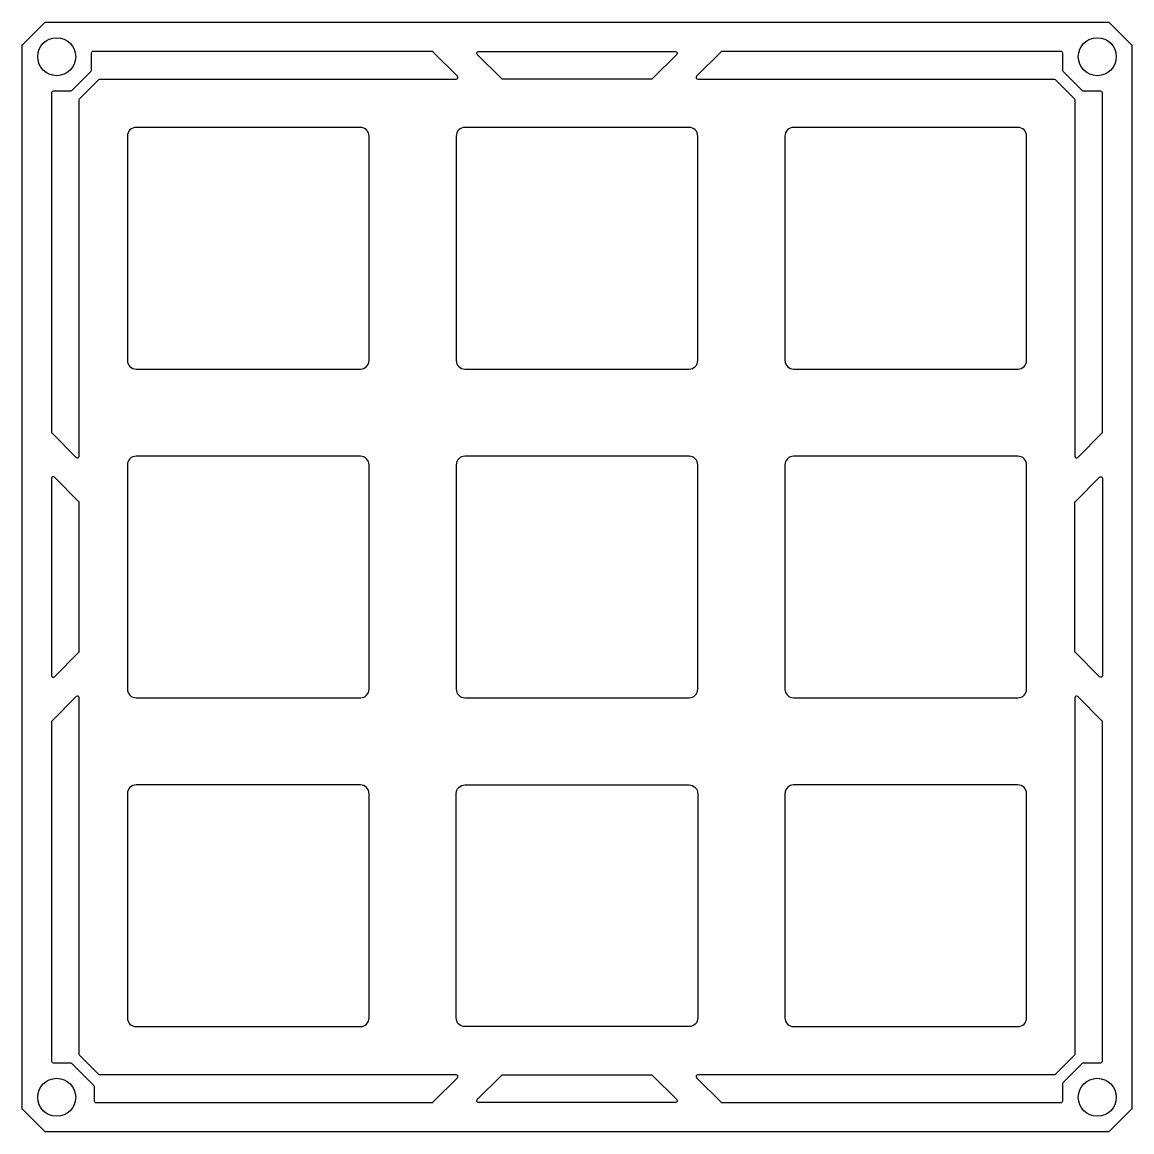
# Model space of a CAD drawing. Header units: millimetres. Extents: x -31.6 to 32.7, y -29.7 to 34.6.
import ezdxf

# ---------------------------------------------------------------- set-up
doc = ezdxf.new("R2010")
doc.units = ezdxf.units.MM
doc.layers.get('0').update_dxf_attribs({"linetype": 'CONTINUOUS'})

msp = doc.modelspace()

# ---------------------------------------------------------------- linework, layer by layer
for points in [[(32.726, 33.221), (32.726, -28.371, -0.198912), (32.696, -28.442), (31.442, -29.696, -0.198912), (31.371, -29.726), (-30.221, -29.726, -0.198912), (-30.292, -29.696), (-31.546, -28.442, -0.198912), (-31.576, -28.371), (-31.576, 33.221, -0.198912), (-31.546, 33.292), (-30.292, 34.546, -0.198912), (-30.221, 34.576), (31.371, 34.576, -0.198912), (31.442, 34.546), (32.696, 33.292, -0.198912)], [(-28.246, 30.133), (-27.133, 31.246, -0.198912), (-27.062, 31.275), (-6.425, 31.275, 0.668179), (-6.354, 31.446), (-7.755, 32.846, 0.198912), (-7.826, 32.876), (-27.476, 32.876, 0.414214), (-27.576, 32.776), (-27.576, 31.789, -0.198912), (-27.605, 31.718), (-28.718, 30.605, -0.198912), (-28.789, 30.576), (-29.776, 30.576, 0.414214), (-29.876, 30.476), (-29.876, 10.826, 0.198912), (-29.846, 10.755), (-28.446, 9.354, 0.668179), (-28.275, 9.425), (-28.275, 30.062, -0.198912)], [(-3.809, 31.304), (-5.209, 32.705, -0.668179), (-5.139, 32.876), (6.289, 32.876, -0.668179), (6.359, 32.705), (4.959, 31.304, -0.198912), (4.888, 31.275), (-3.738, 31.275, -0.198912)], [(28.283, 31.246), (29.396, 30.133, -0.198912), (29.425, 30.062), (29.425, 9.425, 0.668179), (29.596, 9.354), (30.996, 10.755, 0.198912), (31.026, 10.826), (31.026, 30.476, 0.414214), (30.926, 30.576), (29.939, 30.576, -0.198912), (29.868, 30.605), (28.755, 31.718, -0.198912), (28.726, 31.789), (28.726, 32.776, 0.414214), (28.626, 32.876), (8.976, 32.876, 0.198912), (8.905, 32.846), (7.504, 31.446, 0.668179), (7.575, 31.275), (28.212, 31.275, -0.198912)], [(-25.475, 27.975), (-25.475, 14.975, 0.414214), (-24.975, 14.475), (-11.975, 14.475, 0.414214), (-11.475, 14.975), (-11.475, 27.975, 0.414214), (-11.975, 28.475), (-24.975, 28.475, 0.414214)], [(-5.925, 14.475), (7.075, 14.475, 0.414214), (7.575, 14.975), (7.575, 27.975, 0.414214), (7.075, 28.475), (-5.925, 28.475, 0.414214), (-6.425, 27.975), (-6.425, 14.975, 0.414214)], [(12.625, 14.975, 0.414214), (13.125, 14.475), (26.125, 14.475, 0.414214), (26.625, 14.975), (26.625, 27.975, 0.414214), (26.125, 28.475), (13.125, 28.475, 0.414214), (12.625, 27.975)], [(-24.975, -4.575), (-11.975, -4.575, 0.414214), (-11.475, -4.075), (-11.475, 8.925, 0.414214), (-11.975, 9.425), (-24.975, 9.425, 0.414214), (-25.475, 8.925), (-25.475, -4.075, 0.414214)], [(-6.425, -4.075, 0.414214), (-5.925, -4.575), (7.075, -4.575, 0.414214), (7.575, -4.075), (7.575, 8.925, 0.414214), (7.075, 9.425), (-5.925, 9.425, 0.414214), (-6.425, 8.925)], [(13.125, 9.425, 0.414214), (12.625, 8.925), (12.625, -4.075, 0.414214), (13.125, -4.575), (26.125, -4.575, 0.414214), (26.625, -4.075), (26.625, 8.925, 0.414214), (26.125, 9.425)], [(-28.304, 6.809), (-29.705, 8.209, 0.668179), (-29.876, 8.139), (-29.876, -3.289, 0.668179), (-29.705, -3.359), (-28.304, -1.959, 0.198912), (-28.275, -1.888), (-28.275, 6.738, 0.198912)], [(29.454, 6.809), (30.855, 8.209, -0.668179), (31.026, 8.139), (31.026, -3.289, -0.668179), (30.855, -3.359), (29.454, -1.959, -0.198912), (29.425, -1.888), (29.425, 6.738, -0.198912)], [(-27.133, -26.396), (-28.246, -25.283, -0.198912), (-28.275, -25.212), (-28.275, -4.575, 0.668179), (-28.446, -4.504), (-29.846, -5.905, 0.198912), (-29.876, -5.976), (-29.876, -25.626, 0.414214), (-29.776, -25.726), (-28.789, -25.726, -0.198912), (-28.718, -25.755), (-27.428, -27.045, -0.198912), (-27.399, -27.115), (-27.399, -27.926, 0.414214), (-27.299, -28.026), (-7.826, -28.026, 0.198912), (-7.755, -27.996), (-6.354, -26.596, 0.668179), (-6.425, -26.425), (-27.062, -26.425, -0.198912)], [(29.396, -25.283), (28.283, -26.396, -0.198912), (28.212, -26.425), (7.575, -26.425, 0.668179), (7.504, -26.596), (8.905, -27.996, 0.198912), (8.976, -28.026), (28.626, -28.026, 0.414214), (28.726, -27.926), (28.726, -26.939, -0.198912), (28.755, -26.868), (29.868, -25.755, -0.198912), (29.939, -25.726), (30.926, -25.726, 0.414214), (31.026, -25.626), (31.026, -5.976, 0.198912), (30.996, -5.905), (29.596, -4.504, 0.668179), (29.425, -4.575), (29.425, -25.212, -0.198912)], [(-25.475, -23.125, 0.414214), (-24.975, -23.625), (-11.975, -23.625, 0.414214), (-11.475, -23.125), (-11.475, -10.125, 0.414214), (-11.975, -9.625), (-24.975, -9.625, 0.414214), (-25.475, -10.125)], [(-5.925, -9.625), (7.075, -9.625, -0.414214), (7.575, -10.125), (7.575, -23.125, -0.414214), (7.075, -23.625), (-5.925, -23.625, -0.414214), (-6.425, -23.125), (-6.425, -10.125, -0.414214)], [(26.125, -23.625, 0.414214), (26.625, -23.125), (26.625, -10.125, 0.414214), (26.125, -9.625), (13.125, -9.625, 0.414214), (12.625, -10.125), (12.625, -23.125, 0.414214), (13.125, -23.625)], [(4.959, -26.454), (6.359, -27.855, -0.668179), (6.289, -28.026), (-5.139, -28.026, -0.668179), (-5.209, -27.855), (-3.809, -26.454, -0.198912), (-3.738, -26.425), (4.888, -26.425, -0.198912)]]:
    msp.add_lwpolyline(points, format="xyb", close=True)
for centre in [(-29.576, 32.576), (30.726, 32.576), (-29.576, -27.726), (30.726, -27.726)]:
    msp.add_circle(centre, 1.1)

doc.saveas('drawing.dxf')
